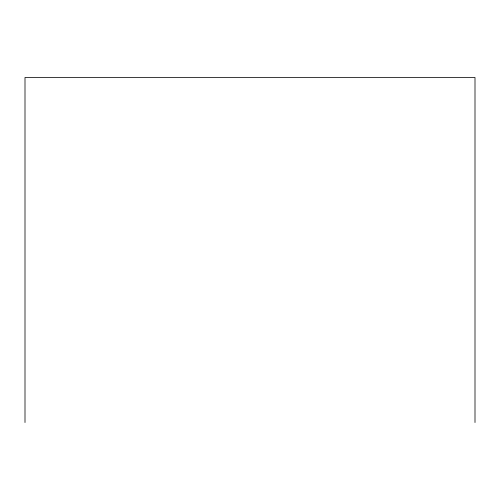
<?xml version="1.0" encoding="UTF-8"?>
<svg xmlns="http://www.w3.org/2000/svg" width="500" height="500" viewBox="0 0 500 500"><rect width="100%" height="100%" fill="white"/><g stroke="black" fill="none" stroke-linecap="round" stroke-linejoin="round"><path stroke-width="0.75" d="M475 422.525L475 77.475L25 77.475L25 422.525"/></g></svg>
